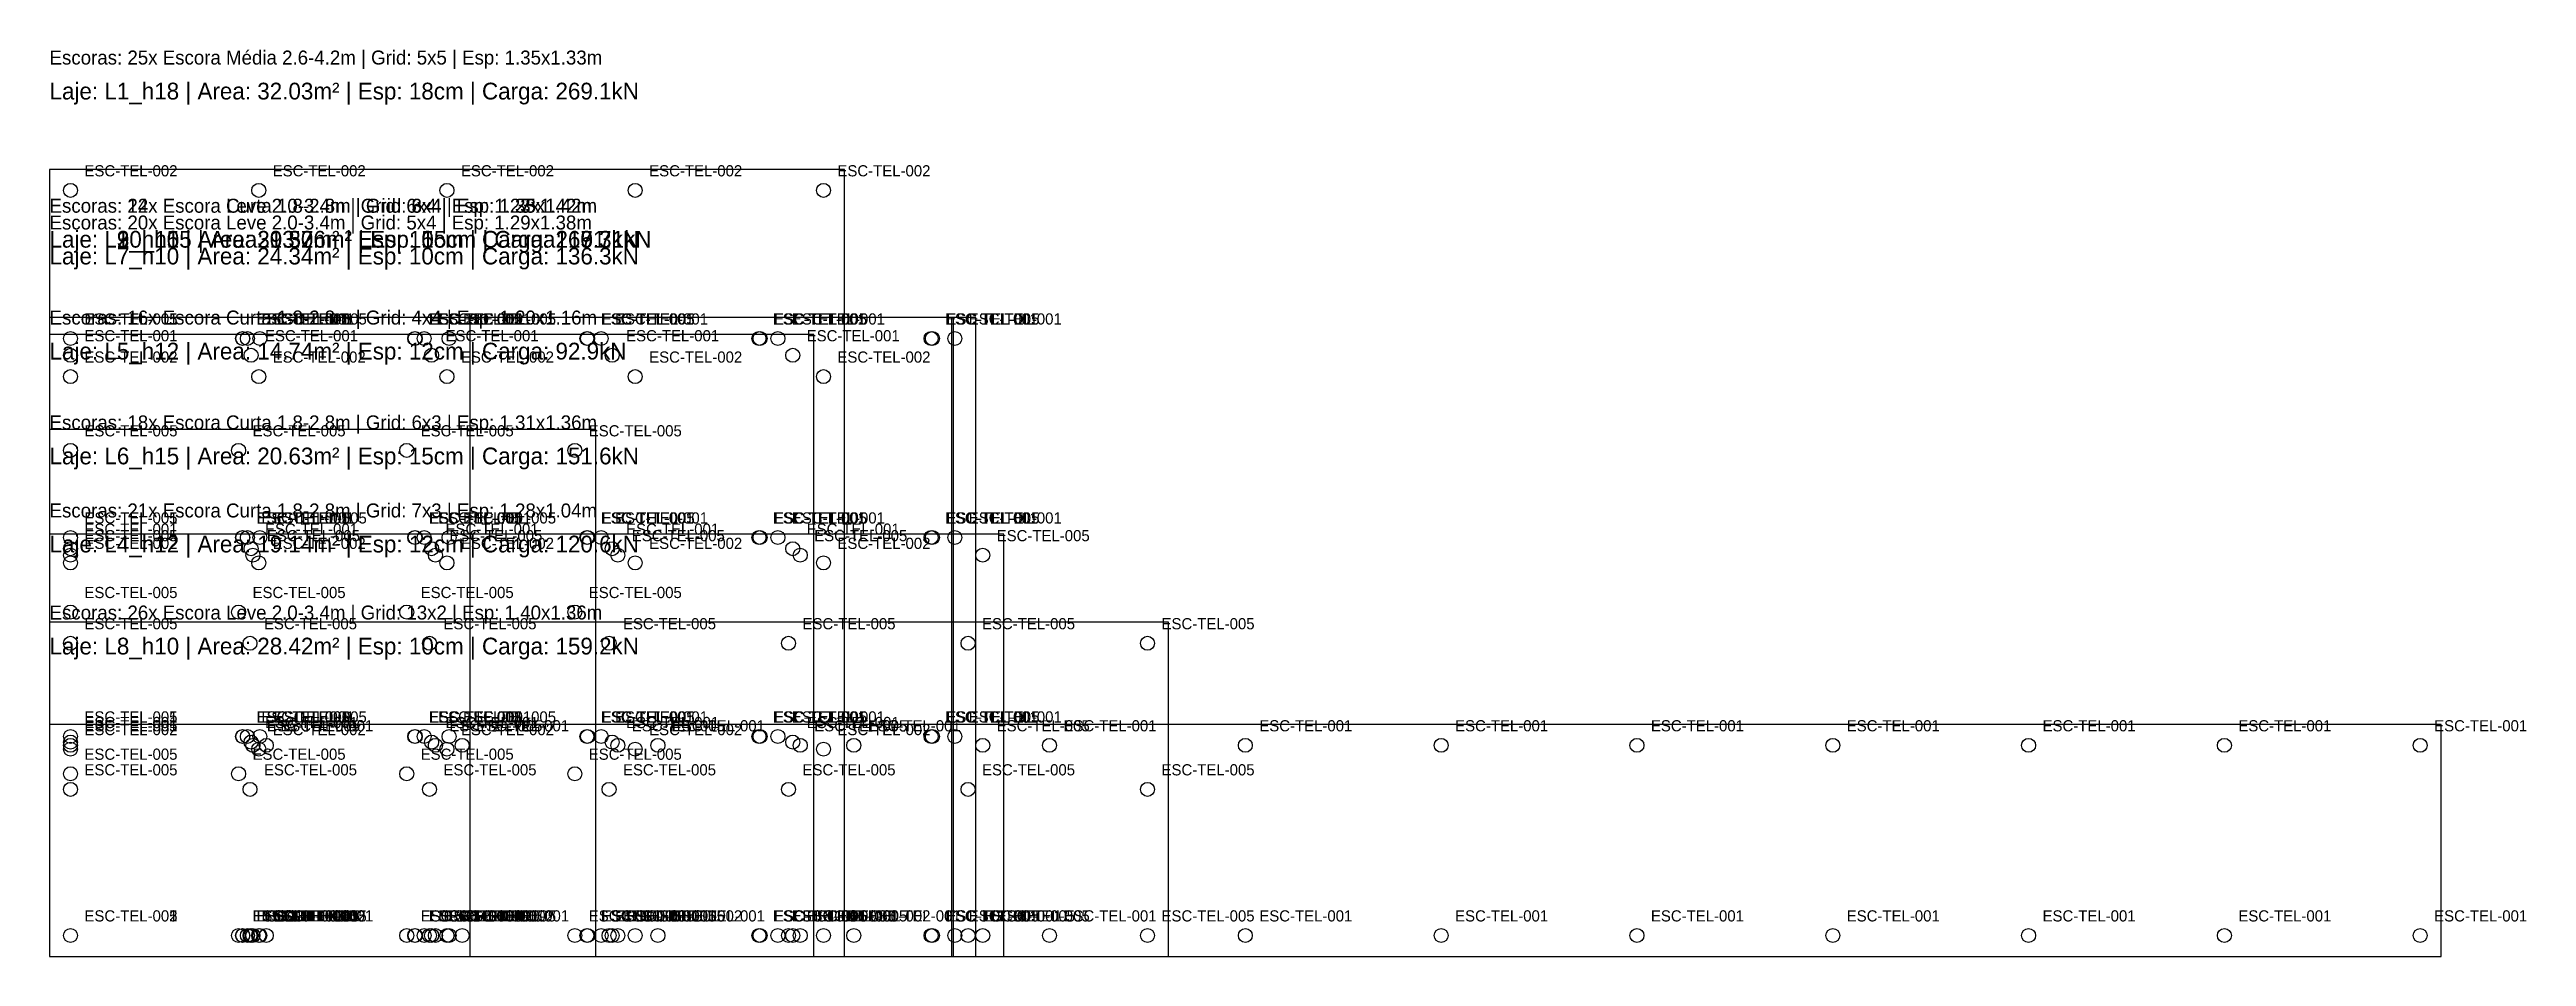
# Model space of a CAD drawing. Header units: metres. Extents: x 0 to 17.7, y 0 to 6.5.
import ezdxf

# ---------------------------------------------------------------- set-up
doc = ezdxf.new("R2010")
doc.units = ezdxf.units.M
for name, color, linetype in [('ESCORAS', 1, 'Continuous'), ('ESTRUTURA', 7, 'Continuous'), ('INFO', 5, 'Continuous'), ('TEXTO_ESCORAS', 3, 'Continuous')]:
    doc.layers.add(name, color=color, linetype=linetype)

msp = doc.modelspace()

# ---------------------------------------------------------------- linework, layer by layer
at = {"layer": 'ESCORAS'}
for centre in [(0.15, 5.48), (1.4975, 5.48), (2.845, 5.48), (4.1925, 5.48), (5.54, 5.48), (0.15, 4.42), (0.15, 4.42), (0.15, 4.42), (0.15, 4.42), (1.382, 4.42), (1.384, 4.42), (1.416, 4.42), (1.505, 4.42), (2.614, 4.42), (2.618, 4.42), (2.682, 4.42), (2.86, 4.42), (3.846, 4.42), (3.852, 4.42), (3.948, 4.42), (5.078, 4.42), (5.086, 4.42), (5.214, 4.42), (6.31, 4.42), (6.32, 4.42), (6.48, 4.42), (0.15, 4.3), (1.4425, 4.3), (2.735, 4.3), (4.0275, 4.3), (5.32, 4.3), (0.15, 4.1475), (1.4975, 4.1475), (2.845, 4.1475), (4.1925, 4.1475), (5.54, 4.1475), (0.15, 3.62), (1.3533, 3.62), (2.5567, 3.62), (3.76, 3.62), (0.15, 2.9967), (0.15, 2.9967), (0.15, 2.9967), (0.15, 2.9967), (1.382, 2.9967), (1.384, 2.9967), (1.416, 2.9967), (1.505, 2.9967), (2.614, 2.9967), (2.618, 2.9967), (2.682, 2.9967), (2.86, 2.9967), (3.846, 2.9967), (3.852, 2.9967), (3.948, 2.9967), (5.078, 2.9967), (5.086, 2.9967), (5.214, 2.9967), (6.31, 2.9967), (6.32, 2.9967), (6.48, 2.9967), (0.15, 2.9167), (0.15, 2.87), (0.15, 2.815), (1.4425, 2.9167), (1.456, 2.87), (1.4975, 2.815), (2.735, 2.9167), (2.762, 2.87), (2.845, 2.815), (4.0275, 2.9167), (4.068, 2.87), (4.1925, 2.815), (5.32, 2.9167), (5.374, 2.87), (5.54, 2.815), (6.68, 2.87), (0.15, 2.4633), (1.3533, 2.4633), (2.5567, 2.4633), (3.76, 2.4633), (0.15, 2.24), (1.435, 2.24), (2.72, 2.24), (4.005, 2.24), (5.29, 2.24), (6.575, 2.24), (7.86, 2.24), (0.15, 1.5733), (0.15, 1.5733), (0.15, 1.5733), (0.15, 1.5733), (1.382, 1.5733), (1.384, 1.5733), (1.416, 1.5733), (1.505, 1.5733), (2.614, 1.5733), (2.618, 1.5733), (2.682, 1.5733), (2.86, 1.5733), (3.846, 1.5733), (3.852, 1.5733), (3.948, 1.5733), (5.078, 1.5733), (5.086, 1.5733), (5.214, 1.5733), (6.31, 1.5733), (6.32, 1.5733), (6.48, 1.5733), (0.15, 1.5333), (0.15, 1.51), (0.15, 1.51), (0.15, 1.4825), (1.4425, 1.5333), (1.456, 1.51), (1.4975, 1.4825), (1.5517, 1.51), (2.735, 1.5333), (2.762, 1.51), (2.845, 1.4825), (2.9533, 1.51), (4.0275, 1.5333), (4.068, 1.51), (4.1925, 1.4825), (4.355, 1.51), (5.32, 1.5333), (5.374, 1.51), (5.54, 1.4825), (5.7567, 1.51), (6.68, 1.51), (7.1583, 1.51), (8.56, 1.51), (9.9617, 1.51), (11.3633, 1.51), (12.765, 1.51), (14.1667, 1.51), (15.5683, 1.51), (16.97, 1.51), (0.15, 1.3067), (0.15, 1.195), (1.3533, 1.3067), (1.435, 1.195), (2.5567, 1.3067), (2.72, 1.195), (3.76, 1.3067), (4.005, 1.195), (5.29, 1.195), (6.575, 1.195), (7.86, 1.195), (0.15, 0.15), (0.15, 0.15), (0.15, 0.15), (0.15, 0.15), (0.15, 0.15), (0.15, 0.15), (0.15, 0.15), (0.15, 0.15), (0.15, 0.15), (0.15, 0.15), (1.3533, 0.15), (1.382, 0.15), (1.384, 0.15), (1.416, 0.15), (1.435, 0.15), (1.4425, 0.15), (1.456, 0.15), (1.4975, 0.15), (1.505, 0.15), (1.5517, 0.15), (2.5567, 0.15), (2.614, 0.15), (2.618, 0.15), (2.682, 0.15), (2.72, 0.15), (2.735, 0.15), (2.762, 0.15), (2.845, 0.15), (2.86, 0.15), (2.9533, 0.15), (3.76, 0.15), (3.846, 0.15), (3.852, 0.15), (3.948, 0.15), (4.005, 0.15), (4.0275, 0.15), (4.068, 0.15), (4.1925, 0.15), (4.355, 0.15), (5.078, 0.15), (5.086, 0.15), (5.214, 0.15), (5.29, 0.15), (5.32, 0.15), (5.374, 0.15), (5.54, 0.15), (5.7567, 0.15), (6.31, 0.15), (6.32, 0.15), (6.48, 0.15), (6.575, 0.15), (6.68, 0.15), (7.1583, 0.15), (7.86, 0.15), (8.56, 0.15), (9.9617, 0.15), (11.3633, 0.15), (12.765, 0.15), (14.1667, 0.15), (15.5683, 0.15), (16.97, 0.15)]:
    msp.add_circle(centre, 0.05, dxfattribs=at)
at = {"layer": 'ESTRUTURA'}
for points in [[(0, 0), (5.69, 0), (5.69, 5.63), (0, 5.63), (0, 0)], [(0, 0), (6.47, 0), (6.47, 4.57), (0, 4.57), (0, 0)], [(0, 0), (6.63, 0), (6.63, 4.57), (0, 4.57), (0, 0)], [(0, 0), (6.46, 0), (6.46, 4.57), (0, 4.57), (0, 0)], [(0, 0), (3.01, 0), (3.01, 4.57), (0, 4.57), (0, 0)], [(0, 0), (5.47, 0), (5.47, 4.45), (0, 4.45), (0, 0)], [(0, 0), (3.91, 0), (3.91, 3.77), (0, 3.77), (0, 0)], [(0, 0), (6.83, 0), (6.83, 3.02), (0, 3.02), (0, 0)], [(0, 0), (8.01, 0), (8.01, 2.39), (0, 2.39), (0, 0)], [(0, 0), (17.12, 0), (17.12, 1.66), (0, 1.66), (0, 0)]]:
    msp.add_lwpolyline(points, close=True, dxfattribs=at)

# ---------------------------------------------------------------- texts
at = {"layer": 'INFO'}
for s, height, p in [('Escoras: 25x Escora Média 2.6-4.2m | Grid: 5x5 | Esp: 1.35x1.33m', 0.1, (0, 6.38)), ('Laje: L1_h18 | Area: 32.03m² | Esp: 18cm | Carga: 269.1kN', 0.12, (0, 6.13)), ('Escoras: 24x Escora Curta 1.8-2.8m | Grid: 6x4 | Esp: 1.23x1.42m', 0.1, (0, 5.32)), ('Escoras: 24x Escora Leve 2.0-3.4m | Grid: 6x4 | Esp: 1.27x1.42m', 0.1, (0, 5.32)), ('Escoras: 24x Escora Leve 2.0-3.4m | Grid: 6x4 | Esp: 1.23x1.42m', 0.1, (0, 5.32)), ('Escoras: 12x Escora Curta 1.8-2.8m | Grid: 3x4 | Esp: 1.35x1.42m', 0.1, (0, 5.32)), ('Escoras: 20x Escora Leve 2.0-3.4m | Grid: 5x4 | Esp: 1.29x1.38m', 0.1, (0, 5.2)), ('Laje: L2_h15 | Area: 29.57m² | Esp: 15cm | Carga: 217.3kN', 0.12, (0, 5.07)), ('Laje: L3_h10 | Area: 30.30m² | Esp: 10cm | Carga: 169.7kN', 0.12, (0, 5.07)), ('Laje: L9_h10 | Area: 29.52m² | Esp: 10cm | Carga: 165.3kN', 0.12, (0, 5.07)), ('Laje: L10_h15 | Area: 13.76m² | Esp: 15cm | Carga: 101.1kN', 0.12, (0, 5.07)), ('Laje: L7_h10 | Area: 24.34m² | Esp: 10cm | Carga: 136.3kN', 0.12, (0, 4.95)), ('Escoras: 16x Escora Curta 1.8-2.8m | Grid: 4x4 | Esp: 1.20x1.16m', 0.1, (0, 4.52)), ('Laje: L5_h12 | Area: 14.74m² | Esp: 12cm | Carga: 92.9kN', 0.12, (0, 4.27)), ('Escoras: 18x Escora Curta 1.8-2.8m | Grid: 6x3 | Esp: 1.31x1.36m', 0.1, (0, 3.77)), ('Laje: L6_h15 | Area: 20.63m² | Esp: 15cm | Carga: 151.6kN', 0.12, (0, 3.52)), ('Escoras: 21x Escora Curta 1.8-2.8m | Grid: 7x3 | Esp: 1.28x1.04m', 0.1, (0, 3.14)), ('Laje: L4_h12 | Area: 19.14m² | Esp: 12cm | Carga: 120.6kN', 0.12, (0, 2.89)), ('Escoras: 26x Escora Leve 2.0-3.4m | Grid: 13x2 | Esp: 1.40x1.36m', 0.1, (0, 2.41)), ('Laje: L8_h10 | Area: 28.42m² | Esp: 10cm | Carga: 159.2kN', 0.12, (0, 2.16))]:
    msp.add_text(s, height=height, dxfattribs=at).set_placement(p)
at = {"layer": 'TEXTO_ESCORAS'}
for s, p in [('ESC-TEL-002', (0.25, 5.58)), ('ESC-TEL-002', (1.5975, 5.58)), ('ESC-TEL-002', (2.945, 5.58)), ('ESC-TEL-002', (4.2925, 5.58)), ('ESC-TEL-002', (5.64, 5.58)), ('ESC-TEL-005', (0.25, 4.52)), ('ESC-TEL-001', (0.25, 4.52)), ('ESC-TEL-001', (0.25, 4.52)), ('ESC-TEL-005', (0.25, 4.52)), ('ESC-TEL-001', (0.25, 4.4)), ('ESC-TEL-001', (1.482, 4.52)), ('ESC-TEL-005', (1.484, 4.52)), ('ESC-TEL-001', (1.516, 4.52)), ('ESC-TEL-001', (1.5425, 4.4)), ('ESC-TEL-005', (1.605, 4.52)), ('ESC-TEL-001', (2.714, 4.52)), ('ESC-TEL-005', (2.718, 4.52)), ('ESC-TEL-001', (2.782, 4.52)), ('ESC-TEL-001', (2.835, 4.4)), ('ESC-TEL-005', (2.96, 4.52)), ('ESC-TEL-001', (3.946, 4.52)), ('ESC-TEL-005', (3.952, 4.52)), ('ESC-TEL-001', (4.048, 4.52)), ('ESC-TEL-001', (4.1275, 4.4)), ('ESC-TEL-001', (5.178, 4.52)), ('ESC-TEL-005', (5.186, 4.52)), ('ESC-TEL-001', (5.314, 4.52)), ('ESC-TEL-001', (5.42, 4.4)), ('ESC-TEL-001', (6.41, 4.52)), ('ESC-TEL-005', (6.42, 4.52)), ('ESC-TEL-001', (6.58, 4.52)), ('ESC-TEL-002', (0.25, 4.2475)), ('ESC-TEL-002', (1.5975, 4.2475)), ('ESC-TEL-002', (2.945, 4.2475)), ('ESC-TEL-002', (4.2925, 4.2475)), ('ESC-TEL-002', (5.64, 4.2475)), ('ESC-TEL-005', (0.25, 3.72)), ('ESC-TEL-005', (1.4533, 3.72)), ('ESC-TEL-005', (2.6567, 3.72)), ('ESC-TEL-005', (3.86, 3.72)), ('ESC-TEL-005', (0.25, 3.0967)), ('ESC-TEL-001', (0.25, 3.0967)), ('ESC-TEL-001', (0.25, 3.0967)), ('ESC-TEL-005', (0.25, 3.0967)), ('ESC-TEL-001', (0.25, 3.0167)), ('ESC-TEL-005', (0.25, 2.97)), ('ESC-TEL-001', (1.482, 3.0967)), ('ESC-TEL-005', (1.484, 3.0967)), ('ESC-TEL-001', (1.516, 3.0967)), ('ESC-TEL-001', (1.5425, 3.0167)), ('ESC-TEL-005', (1.556, 2.97)), ('ESC-TEL-005', (1.605, 3.0967)), ('ESC-TEL-001', (2.714, 3.0967)), ('ESC-TEL-005', (2.718, 3.0967)), ('ESC-TEL-001', (2.782, 3.0967)), ('ESC-TEL-001', (2.835, 3.0167)), ('ESC-TEL-005', (2.862, 2.97)), ('ESC-TEL-005', (2.96, 3.0967)), ('ESC-TEL-001', (3.946, 3.0967)), ('ESC-TEL-005', (3.952, 3.0967)), ('ESC-TEL-001', (4.048, 3.0967)), ('ESC-TEL-001', (4.1275, 3.0167)), ('ESC-TEL-005', (4.168, 2.97)), ('ESC-TEL-001', (5.178, 3.0967)), ('ESC-TEL-005', (5.186, 3.0967)), ('ESC-TEL-001', (5.314, 3.0967)), ('ESC-TEL-001', (5.42, 3.0167)), ('ESC-TEL-005', (5.474, 2.97)), ('ESC-TEL-001', (6.41, 3.0967)), ('ESC-TEL-005', (6.42, 3.0967)), ('ESC-TEL-001', (6.58, 3.0967)), ('ESC-TEL-005', (6.78, 2.97)), ('ESC-TEL-002', (0.25, 2.915)), ('ESC-TEL-002', (1.5975, 2.915)), ('ESC-TEL-002', (2.945, 2.915)), ('ESC-TEL-002', (4.2925, 2.915)), ('ESC-TEL-002', (5.64, 2.915)), ('ESC-TEL-005', (0.25, 2.5633)), ('ESC-TEL-005', (1.4533, 2.5633)), ('ESC-TEL-005', (2.6567, 2.5633)), ('ESC-TEL-005', (3.86, 2.5633)), ('ESC-TEL-005', (0.25, 2.34)), ('ESC-TEL-005', (1.535, 2.34)), ('ESC-TEL-005', (2.82, 2.34)), ('ESC-TEL-005', (4.105, 2.34)), ('ESC-TEL-005', (5.39, 2.34)), ('ESC-TEL-005', (6.675, 2.34)), ('ESC-TEL-005', (7.96, 2.34)), ('ESC-TEL-005', (0.25, 1.6733)), ('ESC-TEL-001', (0.25, 1.6733)), ('ESC-TEL-001', (0.25, 1.6733)), ('ESC-TEL-005', (0.25, 1.6733)), ('ESC-TEL-001', (0.25, 1.6333)), ('ESC-TEL-005', (0.25, 1.61)), ('ESC-TEL-001', (0.25, 1.61)), ('ESC-TEL-002', (0.25, 1.5825)), ('ESC-TEL-001', (1.482, 1.6733)), ('ESC-TEL-005', (1.484, 1.6733)), ('ESC-TEL-001', (1.516, 1.6733)), ('ESC-TEL-001', (1.5425, 1.6333)), ('ESC-TEL-005', (1.556, 1.61)), ('ESC-TEL-002', (1.5975, 1.5825)), ('ESC-TEL-005', (1.605, 1.6733)), ('ESC-TEL-001', (1.6517, 1.61)), ('ESC-TEL-001', (2.714, 1.6733)), ('ESC-TEL-005', (2.718, 1.6733)), ('ESC-TEL-001', (2.782, 1.6733)), ('ESC-TEL-001', (2.835, 1.6333)), ('ESC-TEL-005', (2.862, 1.61)), ('ESC-TEL-002', (2.945, 1.5825)), ('ESC-TEL-005', (2.96, 1.6733)), ('ESC-TEL-001', (3.0533, 1.61)), ('ESC-TEL-001', (3.946, 1.6733)), ('ESC-TEL-005', (3.952, 1.6733)), ('ESC-TEL-001', (4.048, 1.6733)), ('ESC-TEL-001', (4.1275, 1.6333)), ('ESC-TEL-005', (4.168, 1.61)), ('ESC-TEL-002', (4.2925, 1.5825)), ('ESC-TEL-001', (4.455, 1.61)), ('ESC-TEL-001', (5.178, 1.6733)), ('ESC-TEL-005', (5.186, 1.6733)), ('ESC-TEL-001', (5.314, 1.6733)), ('ESC-TEL-001', (5.42, 1.6333)), ('ESC-TEL-005', (5.474, 1.61)), ('ESC-TEL-002', (5.64, 1.5825)), ('ESC-TEL-001', (5.8567, 1.61)), ('ESC-TEL-001', (6.41, 1.6733)), ('ESC-TEL-005', (6.42, 1.6733)), ('ESC-TEL-001', (6.58, 1.6733)), ('ESC-TEL-005', (6.78, 1.61)), ('ESC-TEL-001', (7.2583, 1.61)), ('ESC-TEL-001', (8.66, 1.61)), ('ESC-TEL-001', (10.0617, 1.61)), ('ESC-TEL-001', (11.4633, 1.61)), ('ESC-TEL-001', (12.865, 1.61)), ('ESC-TEL-001', (14.2667, 1.61)), ('ESC-TEL-001', (15.6683, 1.61)), ('ESC-TEL-001', (17.07, 1.61)), ('ESC-TEL-005', (0.25, 1.4067)), ('ESC-TEL-005', (1.4533, 1.4067)), ('ESC-TEL-005', (2.6567, 1.4067)), ('ESC-TEL-005', (3.86, 1.4067)), ('ESC-TEL-005', (0.25, 1.295)), ('ESC-TEL-005', (1.535, 1.295)), ('ESC-TEL-005', (2.82, 1.295)), ('ESC-TEL-005', (4.105, 1.295)), ('ESC-TEL-005', (5.39, 1.295)), ('ESC-TEL-005', (6.675, 1.295)), ('ESC-TEL-005', (7.96, 1.295)), ('ESC-TEL-002', (0.25, 0.25)), ('ESC-TEL-005', (0.25, 0.25)), ('ESC-TEL-001', (0.25, 0.25)), ('ESC-TEL-005', (0.25, 0.25)), ('ESC-TEL-005', (0.25, 0.25)), ('ESC-TEL-005', (0.25, 0.25)), ('ESC-TEL-001', (0.25, 0.25)), ('ESC-TEL-001', (0.25, 0.25)), ('ESC-TEL-001', (0.25, 0.25)), ('ESC-TEL-005', (0.25, 0.25)), ('ESC-TEL-005', (1.4533, 0.25)), ('ESC-TEL-001', (1.482, 0.25)), ('ESC-TEL-005', (1.484, 0.25)), ('ESC-TEL-001', (1.516, 0.25)), ('ESC-TEL-005', (1.535, 0.25)), ('ESC-TEL-001', (1.5425, 0.25)), ('ESC-TEL-005', (1.556, 0.25)), ('ESC-TEL-002', (1.5975, 0.25)), ('ESC-TEL-005', (1.605, 0.25)), ('ESC-TEL-001', (1.6517, 0.25)), ('ESC-TEL-005', (2.6567, 0.25)), ('ESC-TEL-001', (2.714, 0.25)), ('ESC-TEL-005', (2.718, 0.25)), ('ESC-TEL-001', (2.782, 0.25)), ('ESC-TEL-005', (2.82, 0.25)), ('ESC-TEL-001', (2.835, 0.25)), ('ESC-TEL-005', (2.862, 0.25)), ('ESC-TEL-002', (2.945, 0.25)), ('ESC-TEL-005', (2.96, 0.25)), ('ESC-TEL-001', (3.0533, 0.25)), ('ESC-TEL-005', (3.86, 0.25)), ('ESC-TEL-001', (3.946, 0.25)), ('ESC-TEL-005', (3.952, 0.25)), ('ESC-TEL-001', (4.048, 0.25)), ('ESC-TEL-005', (4.105, 0.25)), ('ESC-TEL-001', (4.1275, 0.25)), ('ESC-TEL-005', (4.168, 0.25)), ('ESC-TEL-002', (4.2925, 0.25)), ('ESC-TEL-001', (4.455, 0.25)), ('ESC-TEL-001', (5.178, 0.25)), ('ESC-TEL-005', (5.186, 0.25)), ('ESC-TEL-001', (5.314, 0.25)), ('ESC-TEL-005', (5.39, 0.25)), ('ESC-TEL-001', (5.42, 0.25)), ('ESC-TEL-005', (5.474, 0.25)), ('ESC-TEL-002', (5.64, 0.25)), ('ESC-TEL-001', (5.8567, 0.25)), ('ESC-TEL-001', (6.41, 0.25)), ('ESC-TEL-005', (6.42, 0.25)), ('ESC-TEL-001', (6.58, 0.25)), ('ESC-TEL-005', (6.675, 0.25)), ('ESC-TEL-005', (6.78, 0.25)), ('ESC-TEL-001', (7.2583, 0.25)), ('ESC-TEL-005', (7.96, 0.25)), ('ESC-TEL-001', (8.66, 0.25)), ('ESC-TEL-001', (10.0617, 0.25)), ('ESC-TEL-001', (11.4633, 0.25)), ('ESC-TEL-001', (12.865, 0.25)), ('ESC-TEL-001', (14.2667, 0.25)), ('ESC-TEL-001', (15.6683, 0.25)), ('ESC-TEL-001', (17.07, 0.25))]:
    msp.add_text(s, height=0.08, dxfattribs=at).set_placement(p)

doc.saveas('drawing.dxf')
